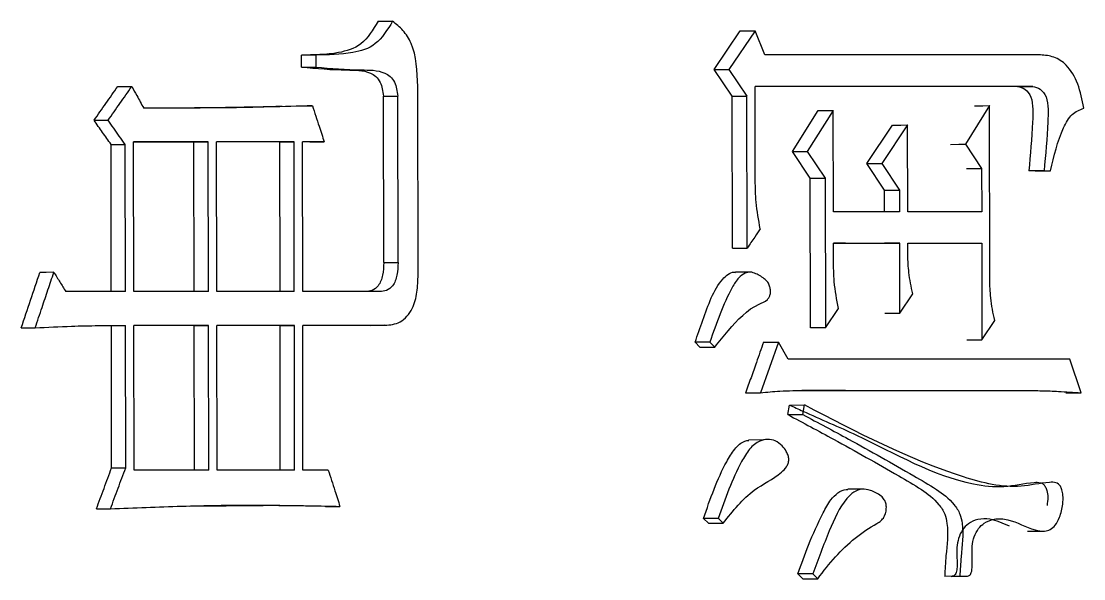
# Model space of a CAD drawing. Header units: millimetres. Extents: x 2104 to 4053, y 855 to 2233.
# Drawn here: x 2992.995 to 2997.755, y 1051.922 to 1054.42 of the extents above; entities that cross this region are included whole.
import ezdxf

# ---------------------------------------------------------------- set-up
doc = ezdxf.new("R2010")
doc.units = ezdxf.units.MM

msp = doc.modelspace()

# ---------------------------------------------------------------- linework, layer by layer
at = {"color": 7, "linetype": 'Continuous', "lineweight": 25}
for p, q in [((2994.5948, 1054.4202), (2994.6593, 1054.4205)), ((2996.0995, 1054.204), (2996.216, 1054.3771)), ((2996.2826, 1054.3774), (2996.166, 1054.2043)), ((2996.3266, 1054.2692), (2996.2826, 1054.3774)), ((2994.3146, 1054.269), (2994.2506, 1054.2687)), ((2994.2506, 1054.2146), (2994.2506, 1054.2687)), ((2994.3146, 1054.269), (2994.3147, 1054.2149)), ((2997.5621, 1054.2692), (2996.3266, 1054.2692)), ((2994.2506, 1054.2146), (2994.3147, 1054.2149)), ((2996.0995, 1054.204), (2996.166, 1054.2043)), ((2996.18, 1054.085), (2996.0995, 1054.204)), ((2996.166, 1054.2043), (2996.2466, 1054.0853)), ((2994.7734, 1053.2847), (2994.772, 1054.1284)), ((2997.5265, 1054.1286), (2996.283, 1054.1286)), ((2996.2837, 1053.7067), (2996.283, 1054.1286)), ((2997.4583, 1054.1283), (2996.283, 1054.1283)), ((2997.4583, 1054.1283), (2997.5266, 1054.1286)), ((2994.6178, 1054.0851), (2994.6824, 1054.0853)), ((2994.6191, 1053.3385), (2994.6178, 1054.0851)), ((2994.6836, 1053.3387), (2994.6824, 1054.0853)), ((2996.1812, 1053.4035), (2996.18, 1054.085)), ((2996.2477, 1053.4038), (2996.2466, 1054.0853)), ((2994.127, 1054.0384), (2994.2359, 1054.0415)), ((2997.3331, 1054.0421), (2997.2256, 1053.869)), ((2997.3344, 1053.2632), (2997.3331, 1054.0421)), ((2996.4498, 1053.8363), (2996.5657, 1054.0202)), ((2996.6327, 1054.0204), (2996.5168, 1053.8365)), ((2996.6335, 1053.5661), (2996.6327, 1054.0204)), ((2993.3216, 1053.9765), (2993.3844, 1053.9767)), ((2996.7832, 1053.7822), (2996.8985, 1053.9553)), ((2996.966, 1053.9555), (2996.8506, 1053.7824)), ((2996.9667, 1053.5661), (2996.966, 1053.9555)), ((2993.3989, 1053.2084), (2993.3978, 1053.8683)), ((2993.4618, 1053.2087), (2993.4607, 1053.8686)), ((2993.8325, 1053.8794), (2993.4987, 1053.8794)), ((2993.4999, 1053.2087), (2993.4987, 1053.8794)), ((2993.7691, 1053.8792), (2993.4987, 1053.8791)), ((2993.7691, 1053.8792), (2993.8325, 1053.8794)), ((2993.7702, 1053.2085), (2993.7691, 1053.8792)), ((2993.8336, 1053.2088), (2993.8325, 1053.8794)), ((2994.2175, 1053.8795), (2993.8703, 1053.8795)), ((2993.8715, 1053.2088), (2993.8703, 1053.8795)), ((2994.1535, 1053.8793), (2993.8703, 1053.8792)), ((2994.1535, 1053.8793), (2994.2175, 1053.8795)), ((2994.1547, 1053.2086), (2994.1535, 1053.8793)), ((2994.2186, 1053.2088), (2994.2175, 1053.8795)), ((2994.3529, 1053.8795), (2994.2551, 1053.8795)), ((2994.2563, 1053.2089), (2994.2551, 1053.8795)), ((2994.2887, 1053.8793), (2994.2551, 1053.8793)), ((2994.2887, 1053.8793), (2994.3529, 1053.8795)), ((2997.2256, 1053.869), (2997.2977, 1053.7608)), ((2996.5299, 1053.7173), (2996.4498, 1053.8363)), ((2996.5168, 1053.8365), (2996.5969, 1053.7175)), ((2996.8629, 1053.6632), (2996.7832, 1053.7822)), ((2996.8506, 1053.7824), (2996.9304, 1053.6634)), ((2997.2977, 1053.7608), (2997.298, 1053.5661)), ((2997.5773, 1053.75), (2997.5091, 1053.7497)), ((2997.5376, 1053.7497), (2997.6058, 1053.75)), ((2997.5773, 1053.75), (2997.6058, 1053.75)), ((2996.531, 1053.0466), (2996.5299, 1053.7173)), ((2996.5969, 1053.7175), (2996.5981, 1053.0468)), ((2996.8631, 1053.5658), (2996.8629, 1053.6632)), ((2996.9304, 1053.6634), (2996.9305, 1053.5661)), ((2996.9305, 1053.5661), (2996.6335, 1053.5661)), ((2997.298, 1053.5661), (2996.9667, 1053.5661)), ((2996.6337, 1053.4255), (2996.9308, 1053.4255)), ((2996.6339, 1053.3497), (2996.6337, 1053.4255)), ((2996.6876, 1053.4252), (2996.6337, 1053.4252)), ((2996.9308, 1053.4255), (2996.8633, 1053.4252)), ((2996.9313, 1053.1118), (2996.9308, 1053.4255)), ((2996.9669, 1053.4255), (2997.2983, 1053.4255)), ((2996.967, 1053.3714), (2996.9669, 1053.4255)), ((2997.2304, 1053.4252), (2997.2983, 1053.4255)), ((2997.2983, 1053.4255), (2997.299, 1052.9928)), ((2996.1812, 1053.4035), (2996.2477, 1053.4038)), ((2994.6191, 1053.3385), (2994.6836, 1053.3387)), ((2996.2618, 1053.296), (2996.1947, 1053.2957)), ((2993.4618, 1053.2087), (2993.1951, 1053.2086)), ((2993.8336, 1053.2088), (2993.4999, 1053.2087)), ((2994.2186, 1053.2088), (2993.8715, 1053.2088)), ((2994.6015, 1053.2089), (2994.2563, 1053.2089)), ((2996.9313, 1053.1118), (2996.9889, 1053.1983)), ((2996.5981, 1053.0468), (2996.656, 1053.1334)), ((2996.8639, 1053.1115), (2996.9313, 1053.1118)), ((2992.9954, 1053.0461), (2993.0578, 1053.0463)), ((2993.4002, 1052.4188), (2993.3991, 1053.057)), ((2993.4632, 1052.419), (2993.4621, 1053.0573)), ((2993.8339, 1053.0573), (2993.5001, 1053.0573)), ((2993.5012, 1052.4082), (2993.5001, 1053.0573)), ((2993.7705, 1053.0571), (2993.5001, 1053.057)), ((2993.7705, 1053.0571), (2993.8339, 1053.0573)), ((2993.7716, 1052.408), (2993.7705, 1053.0571)), ((2993.835, 1052.4083), (2993.8339, 1053.0573)), ((2994.2189, 1053.0574), (2993.8717, 1053.0573)), ((2993.8728, 1052.4083), (2993.8717, 1053.0573)), ((2994.1549, 1053.0572), (2993.8717, 1053.0571)), ((2994.1549, 1053.0572), (2994.2189, 1053.0574)), ((2994.156, 1052.4081), (2994.1549, 1053.0572)), ((2994.22, 1052.4084), (2994.2189, 1053.0574)), ((2994.6242, 1053.0575), (2994.2565, 1053.0574)), ((2994.2576, 1052.4084), (2994.2565, 1053.0574)), ((2994.5598, 1053.0572), (2994.2565, 1053.0572)), ((2994.5598, 1053.0572), (2994.6242, 1053.0575)), ((2997.299, 1052.9928), (2997.3563, 1053.0793)), ((2997.2311, 1052.9925), (2997.299, 1052.9928)), ((2996.0358, 1052.96), (2996.0139, 1052.9817)), ((2996.0358, 1052.9601), (2996.1022, 1052.9603)), ((2996.3871, 1052.9819), (2996.3073, 1052.7548)), ((2996.431, 1052.9062), (2996.3871, 1052.9819)), ((2997.693, 1052.9062), (2996.431, 1052.9062)), ((2997.7432, 1052.7548), (2997.693, 1052.9062)), ((2996.2406, 1052.7545), (2996.3073, 1052.7548)), ((2996.6878, 1052.7653), (2996.4929, 1052.7653)), ((2996.5113, 1052.7656), (2997.493, 1052.7656)), ((2997.425, 1052.7654), (2997.493, 1052.7656)), ((2997.6748, 1052.7545), (2997.7432, 1052.7548)), ((2996.43, 1052.6572), (2996.4372, 1052.7004)), ((2996.4372, 1052.7004), (2996.5041, 1052.7007)), ((2996.4969, 1052.6574), (2996.5041, 1052.7007)), ((2996.43, 1052.6572), (2996.4969, 1052.6574)), ((2996.3196, 1052.5437), (2996.2529, 1052.5434)), ((2993.4002, 1052.4188), (2993.4632, 1052.419)), ((2993.835, 1052.4083), (2993.5012, 1052.4082)), ((2994.22, 1052.4084), (2993.8728, 1052.4083)), ((2994.3704, 1052.4084), (2994.2576, 1052.4084)), ((2996.7657, 1052.3227), (2996.698, 1052.3225)), ((2993.7484, 1052.2471), (2994.0786, 1052.2505)), ((2994.359, 1052.2459), (2994.4232, 1052.2461)), ((2996.1181, 1052.1923), (2996.0517, 1052.192)), ((2996.0737, 1052.1704), (2996.0517, 1052.192)), ((2997.5026, 1052.1349), (2997.5712, 1052.1352)), ((2996.5417, 1051.9435), (2996.4748, 1051.9433)), ((2996.4966, 1051.9216), (2996.4748, 1051.9432)), ((2996.4966, 1051.9217), (2996.5636, 1051.9219)), ((2997.2001, 1051.9327), (2997.1323, 1051.9324)), ((2997.1611, 1051.9324), (2997.2289, 1051.9327)), ((2997.2001, 1051.9327), (2997.2289, 1051.9327))]:
    msp.add_line(p, q, dxfattribs=at)
at = {"color": 7, "linetype": 'Continuous', "lineweight": 25, "flags": 128}
for points in [[(2996.216, 1054.3771), (2996.2533, 1054.3772), (2996.2826, 1054.3774)], [(2993.4277, 1054.1279), (2993.463, 1054.1281), (2993.4907, 1054.1282)], [(2996.18, 1054.085), (2996.2173, 1054.0852), (2996.2466, 1054.0853)], [(2994.2359, 1054.0415), (2994.2718, 1054.0417), (2994.3, 1054.0418)], [(2997.2652, 1054.0418), (2997.3032, 1054.0419), (2997.3331, 1054.0421)], [(2996.5657, 1054.0202), (2996.6032, 1054.0203), (2996.6327, 1054.0204)], [(2996.8985, 1053.9553), (2996.9363, 1053.9554), (2996.966, 1053.9555)], [(2993.3978, 1053.8683), (2993.433, 1053.8684), (2993.4607, 1053.8686)], [(2997.1578, 1053.8687), (2997.1958, 1053.8689), (2997.2256, 1053.869)], [(2996.4498, 1053.8363), (2996.4873, 1053.8364), (2996.5168, 1053.8365)], [(2996.7832, 1053.7822), (2996.821, 1053.7823), (2996.8506, 1053.7824)], [(2997.2298, 1053.7606), (2997.2678, 1053.7607), (2997.2977, 1053.7608)], [(2996.5299, 1053.7173), (2996.5674, 1053.7174), (2996.5969, 1053.7175)], [(2996.8629, 1053.6632), (2996.9007, 1053.6633), (2996.9304, 1053.6634)], [(2993.1415, 1053.2952), (2993.1065, 1053.295), (2993.0789, 1053.2949)], [(2996.5981, 1053.0468), (2996.5605, 1053.0467), (2996.531, 1053.0466)], [(2996.0802, 1052.9819), (2996.056, 1052.9818), (2996.0349, 1052.9817), (2996.0139, 1052.9817)], [(2996.1022, 1052.9603), (2996.0912, 1052.9711), (2996.0802, 1052.9819)], [(2996.3204, 1052.9817), (2996.3577, 1052.9818), (2996.3871, 1052.9819)], [(2993.3321, 1052.2349), (2993.3673, 1052.235), (2993.395, 1052.2351)], [(2996.0737, 1052.1704), (2996.0979, 1052.1705), (2996.119, 1052.1706), (2996.1401, 1052.1706)], [(2996.5636, 1051.9219), (2996.5527, 1051.9327), (2996.5418, 1051.9435)]]:
    msp.add_lwpolyline(points, dxfattribs=at)
at = {"color": 7, "linetype": 'Continuous', "lineweight": 25}
for points, knots in [([(2994.5948, 1054.4202), (2994.5712, 1054.3821), (2994.5248, 1054.3073), (2994.3953, 1054.2702), (2994.3054, 1054.2693), (2994.2506, 1054.2687)], [0, 0, 0, 0, 0.287999, 0.56515, 1, 1, 1, 1]), ([(2994.6593, 1054.4205), (2994.6357, 1054.3823), (2994.5892, 1054.3075), (2994.4596, 1054.2705), (2994.3696, 1054.2695), (2994.3146, 1054.269)], [0, 0, 0, 0, 0.287877, 0.565058, 1, 1, 1, 1]), ([(2994.772, 1054.1284), (2994.7693, 1054.1965), (2994.7657, 1054.2906), (2994.7075, 1054.3816), (2994.6752, 1054.4076), (2994.6593, 1054.4205)], [0, 0, 0, 0, 0.57016, 0.787713, 1, 1, 1, 1]), ([(2997.7553, 1054.0312), (2997.7482, 1054.0683), (2997.7342, 1054.141), (2997.6851, 1054.2239), (2997.6227, 1054.2645), (2997.5822, 1054.2676), (2997.5621, 1054.2692)], [0, 0, 0, 0, 0.292671, 0.574804, 0.788902, 1, 1, 1, 1]), ([(2994.2506, 1054.2146), (2994.3182, 1054.2087), (2994.4207, 1054.1998), (2994.5354, 1054.2028), (2994.5848, 1054.1743), (2994.61, 1054.1407), (2994.6148, 1054.1068), (2994.6178, 1054.0851)], [0, 0, 0, 0, 0.493022, 0.748799, 0.813762, 0.88048, 1, 1, 1, 1]), ([(2994.3147, 1054.2149), (2994.3823, 1054.209), (2994.485, 1054.2), (2994.5998, 1054.203), (2994.6493, 1054.1745), (2994.6745, 1054.141), (2994.6793, 1054.1071), (2994.6824, 1054.0853)], [0, 0, 0, 0, 0.493122, 0.748949, 0.813909, 0.880596, 1, 1, 1, 1]), ([(2993.3216, 1053.9765), (2993.3393, 1054.0017), (2993.3747, 1054.0522), (2993.41, 1054.1027), (2993.4277, 1054.1279)], [0, 0, 0, 0, 0.5000002, 1, 1, 1, 1]), ([(2993.3844, 1053.9767), (2993.4021, 1054.002), (2993.4287, 1054.0398), (2993.4641, 1054.0903), (2993.4818, 1054.1156), (2993.4907, 1054.1282)], [0, 0, 0, 0, 0.5, 0.75, 1, 1, 1, 1]), ([(2993.4907, 1054.1282), (2993.4982, 1054.1145), (2993.5108, 1054.0915), (2993.5286, 1054.0591), (2993.5389, 1054.0402), (2993.5441, 1054.0308)], [0, 0, 0, 0, 0.419954, 0.709977, 1, 1, 1, 1]), ([(2997.4583, 1054.1283), (2997.4699, 1054.1255), (2997.4935, 1054.1196), (2997.5231, 1054.0814), (2997.5281, 1054.0251), (2997.5247, 1053.9147), (2997.5159, 1053.8228), (2997.5089, 1053.7497)], [0, 0, 0, 0, 0.110775, 0.225889, 0.356765, 0.489094, 1, 1, 1, 1]), ([(2997.5265, 1054.1286), (2997.5381, 1054.1257), (2997.5618, 1054.1199), (2997.5914, 1054.0817), (2997.5964, 1054.0254), (2997.593, 1053.915), (2997.5842, 1053.823), (2997.5773, 1053.75)], [0, 0, 0, 0, 0.110883, 0.226049, 0.356903, 0.489202, 1, 1, 1, 1]), ([(2994.3, 1054.0418), (2994.1706, 1054.0378), (2993.9805, 1054.032), (2993.7281, 1054.0313), (2993.6054, 1054.031), (2993.5441, 1054.0308)], [0, 0, 0, 0, 0.515258, 0.757627, 1, 1, 1, 1]), ([(2994.1639, 1054.0388), (2994.1639, 1054.0388), (2994.1639, 1054.0388), (2994.1582, 1054.0388), (2994.0686, 1054.0361), (2993.929, 1054.0332), (2993.7724, 1054.0316), (2993.6991, 1054.0313), (2993.6859, 1054.0312)], [0, 0, 0, 0, 0.000624, 0.004762, 0.07159, 0.543055, 0.917503, 1, 1, 1, 1]), ([(2994.3, 1054.0418), (2994.305, 1054.0264), (2994.315, 1053.9957), (2994.3326, 1053.9416), (2994.3452, 1053.9029), (2994.3529, 1053.8795)], [0, 0, 0, 0, 0.283865, 0.567729, 1, 1, 1, 1]), ([(2993.6868, 1054.0312), (2993.6868, 1054.0312), (2993.6871, 1054.0312), (2993.6844, 1054.0312), (2993.6748, 1054.0311), (2993.6641, 1054.0311), (2993.6572, 1054.0311)], [0, 0, 0, 0, 0.004422, 0.092799, 0.411618, 1, 1, 1, 1]), ([(2997.6058, 1053.75), (2997.6217, 1053.8164), (2997.6435, 1053.908), (2997.6999, 1054.0087), (2997.7371, 1054.0238), (2997.7553, 1054.0312)], [0, 0, 0, 0, 0.572938, 0.791384, 1, 1, 1, 1]), ([(2993.3978, 1053.8683), (2993.3851, 1053.8863), (2993.3597, 1053.9224), (2993.3343, 1053.9584), (2993.3216, 1053.9765)], [0, 0, 0, 0, 0.4999995, 1, 1, 1, 1]), ([(2993.4607, 1053.8686), (2993.452, 1053.8809), (2993.4349, 1053.9051), (2993.4095, 1053.9412), (2993.3928, 1053.9649), (2993.3844, 1053.9767)], [0, 0, 0, 0, 0.342692, 0.671346, 1, 1, 1, 1]), ([(2996.306, 1053.4903), (2996.2987, 1053.5301), (2996.2856, 1053.6012), (2996.2843, 1053.6744), (2996.2837, 1053.7067)], [0, 0, 0, 0, 0.558835, 1, 1, 1, 1]), ([(2996.306, 1053.4903), (2996.2977, 1053.478), (2996.2838, 1053.4574), (2996.2644, 1053.4285), (2996.2533, 1053.412), (2996.2477, 1053.4038)], [0, 0, 0, 0, 0.42836, 0.71418, 1, 1, 1, 1]), ([(2996.9889, 1053.1983), (2996.9823, 1053.23), (2996.9705, 1053.2867), (2996.968, 1053.3455), (2996.967, 1053.3714)], [0, 0, 0, 0, 0.558879, 1, 1, 1, 1]), ([(2994.6191, 1053.3385), (2994.6184, 1053.3197), (2994.6172, 1053.2827), (2994.5994, 1053.2348), (2994.5682, 1053.2109), (2994.5474, 1053.2094), (2994.5371, 1053.2087)], [0, 0, 0, 0, 0.293424, 0.577499, 0.790774, 1, 1, 1, 1]), ([(2994.6836, 1053.3387), (2994.683, 1053.3199), (2994.6817, 1053.283), (2994.6639, 1053.235), (2994.6326, 1053.2111), (2994.6118, 1053.2096), (2994.6015, 1053.2089)], [0, 0, 0, 0, 0.293264, 0.577264, 0.790624, 1, 1, 1, 1]), ([(2996.656, 1053.1334), (2996.6487, 1053.1731), (2996.6357, 1053.2443), (2996.6344, 1053.3175), (2996.6339, 1053.3497)], [0, 0, 0, 0, 0.558836, 1, 1, 1, 1]), ([(2992.9954, 1053.0461), (2993.0093, 1053.0876), (2993.0372, 1053.1705), (2993.065, 1053.2534), (2993.0789, 1053.2949)], [0, 0, 0, 0, 0.5000005, 1, 1, 1, 1]), ([(2993.0578, 1053.0463), (2993.0681, 1053.0769), (2993.0872, 1053.1337), (2993.1151, 1053.2166), (2993.1327, 1053.269), (2993.1415, 1053.2952)], [0, 0, 0, 0, 0.368853, 0.684427, 1, 1, 1, 1]), ([(2993.1415, 1053.2952), (2993.146, 1053.288), (2993.1549, 1053.2735), (2993.1683, 1053.2519), (2993.1817, 1053.2303), (2993.1906, 1053.2159), (2993.1951, 1053.2086)], [0, 0, 0, 0, 0.25, 0.5000001, 0.7500001, 1, 1, 1, 1]), ([(2994.6242, 1053.0575), (2994.6478, 1053.0595), (2994.6956, 1053.0637), (2994.7502, 1053.1253), (2994.771, 1053.2061), (2994.7726, 1053.2583), (2994.7734, 1053.2847)], [0, 0, 0, 0, 0.266734, 0.54095, 0.768753, 1, 1, 1, 1]), ([(2996.0139, 1052.9817), (2996.0255, 1053.0142), (2996.0605, 1053.1122), (2996.1006, 1053.2305), (2996.1606, 1053.2862), (2996.1812, 1053.2974), (2996.1926, 1053.2949), (2996.1946, 1053.2944)], [0, 0, 0, 0, 0.2647016, 0.7969818, 0.8882592, 0.9799216, 1, 1, 1, 1]), ([(2996.1022, 1052.9603), (2996.1221, 1052.9848), (2996.1822, 1053.0588), (2996.2591, 1053.1404), (2996.3305, 1053.164), (2996.3464, 1053.1825), (2996.3513, 1053.1964), (2996.3525, 1053.2125), (2996.35, 1053.23), (2996.3423, 1053.2483), (2996.3212, 1053.2707), (2996.2936, 1053.2864), (2996.2625, 1053.2986), (2996.2352, 1053.2918), (2996.2052, 1053.2696), (2996.1673, 1053.2061), (2996.1243, 1053.1089), (2996.095, 1053.0244), (2996.0802, 1052.9819)], [0, 0, 0, 0, 0.109185, 0.32916, 0.383764, 0.397994, 0.412315, 0.428913, 0.44575, 0.465117, 0.490353, 0.552219, 0.585251, 0.618677, 0.660422, 0.720609, 0.859399, 1, 1, 1, 1]), ([(2997.3563, 1053.0793), (2997.3492, 1053.1129), (2997.3365, 1053.1731), (2997.3351, 1053.2356), (2997.3344, 1053.2632)], [0, 0, 0, 0, 0.558545, 1, 1, 1, 1]), ([(2993.0578, 1053.0463), (2993.1121, 1053.0491), (2993.2068, 1053.0539), (2993.3415, 1053.0565), (2993.4219, 1053.057), (2993.4621, 1053.0573)], [0, 0, 0, 0, 0.402401, 0.701179, 1, 1, 1, 1]), ([(2996.3204, 1052.9817), (2996.3098, 1052.9516), (2996.2912, 1052.8986), (2996.2646, 1052.8229), (2996.2486, 1052.7773), (2996.2406, 1052.7545)], [0, 0, 0, 0, 0.397862, 0.698931, 1, 1, 1, 1]), ([(2996.3073, 1052.7548), (2996.336, 1052.7581), (2996.3843, 1052.7637), (2996.4524, 1052.7648), (2996.4916, 1052.7653), (2996.5113, 1052.7656)], [0, 0, 0, 0, 0.422632, 0.711287, 1, 1, 1, 1]), ([(2997.493, 1052.7656), (2997.5179, 1052.7653), (2997.5676, 1052.7648), (2997.651, 1052.7615), (2997.7095, 1052.7572), (2997.7432, 1052.7548)], [0, 0, 0, 0, 0.297411, 0.594834, 1, 1, 1, 1]), ([(2996.4372, 1052.7004), (2996.4572, 1052.6912), (2996.5569, 1052.645), (2996.8325, 1052.5291), (2997.1232, 1052.3577), (2997.3981, 1052.3275), (2997.4967, 1052.3523), (2997.5563, 1052.3547), (2997.5735, 1052.3469), (2997.584, 1052.3345), (2997.5918, 1052.314), (2997.5957, 1052.2847), (2997.5926, 1052.2624), (2997.5909, 1052.2503)], [0, 0, 0, 0, 0.04996, 0.249723, 0.68668, 0.796119, 0.905691, 0.928015, 0.938315, 0.948709, 0.960374, 0.978371, 1, 1, 1, 1]), ([(2997.2289, 1051.9327), (2997.2322, 1051.9328), (2997.2378, 1051.9331), (2997.2449, 1051.9377), (2997.2502, 1051.9452), (2997.2554, 1051.9618), (2997.2567, 1052.0037), (2997.2519, 1052.0559), (2997.2631, 1052.1115), (2997.2825, 1052.1476), (2997.3133, 1052.1759), (2997.3584, 1052.1934), (2997.4379, 1052.1879), (2997.509, 1052.1434), (2997.5743, 1052.1327), (2997.606, 1052.1407), (2997.6301, 1052.1621), (2997.6504, 1052.2012), (2997.662, 1052.2481), (2997.6635, 1052.291), (2997.6589, 1052.3187), (2997.6514, 1052.3361), (2997.6418, 1052.3469), (2997.6251, 1052.355), (2997.5681, 1052.3527), (2997.4318, 1052.3183), (2997.053, 1052.4138), (2996.738, 1052.5785), (2996.5041, 1052.7007)], [0, 0, 0, 0, 0.005261, 0.008837, 0.012422, 0.017277, 0.029828, 0.061172, 0.07877, 0.09646, 0.112862, 0.137644, 0.170618, 0.238676, 0.261666, 0.275651, 0.289759, 0.306991, 0.331345, 0.347225, 0.357105, 0.364402, 0.370592, 0.376767, 0.392658, 0.46137, 0.600196, 1, 1, 1, 1]), ([(2996.43, 1052.6572), (2996.4984, 1052.6207), (2996.665, 1052.5318), (2996.864, 1052.4191), (2997.0231, 1052.3273), (2997.0952, 1052.2733), (2997.1334, 1052.2164), (2997.1513, 1052.1371), (2997.1379, 1052.0421), (2997.1339, 1051.9632), (2997.1323, 1051.9324)], [0, 0, 0, 0, 0.221958, 0.540907, 0.653573, 0.748611, 0.789224, 0.822079, 0.930487, 1, 1, 1, 1]), ([(2996.4969, 1052.6574), (2996.5653, 1052.621), (2996.7321, 1052.5322), (2996.9312, 1052.4195), (2997.0907, 1052.3276), (2997.163, 1052.2736), (2997.2014, 1052.2164), (2997.2194, 1052.1353), (2997.2058, 1052.0405), (2997.2017, 1051.9618), (2997.2001, 1051.9327)], [0, 0, 0, 0, 0.221772, 0.540826, 0.653503, 0.748944, 0.789648, 0.82255, 0.934451, 1, 1, 1, 1]), ([(2996.0517, 1052.192), (2996.0824, 1052.2805), (2996.121, 1052.3915), (2996.1894, 1052.5033), (2996.2256, 1052.5378), (2996.2491, 1052.5412), (2996.255, 1052.542)], [0, 0, 0, 0, 0.631825, 0.793272, 0.948374, 1, 1, 1, 1]), ([(2996.1401, 1052.1706), (2996.1839, 1052.2257), (2996.2613, 1052.3232), (2996.3723, 1052.3698), (2996.421, 1052.4175), (2996.4314, 1052.4379), (2996.435, 1052.4559), (2996.4313, 1052.4751), (2996.4212, 1052.4965), (2996.4026, 1052.5208), (2996.374, 1052.5418), (2996.3388, 1052.5479), (2996.2976, 1052.5403), (2996.2559, 1052.5044), (2996.1876, 1052.3908), (2996.149, 1052.2803), (2996.1181, 1052.1923)], [0, 0, 0, 0, 0.207528, 0.36737, 0.400833, 0.416668, 0.431352, 0.448139, 0.466692, 0.497246, 0.538462, 0.578547, 0.619957, 0.682143, 0.746847, 1, 1, 1, 1]), ([(2993.3321, 1052.2349), (2993.3435, 1052.2655), (2993.3662, 1052.3268), (2993.3889, 1052.3881), (2993.4002, 1052.4188)], [0, 0, 0, 0, 0.499999, 1, 1, 1, 1]), ([(2993.395, 1052.2351), (2993.4064, 1052.2658), (2993.4234, 1052.3118), (2993.4461, 1052.3731), (2993.4575, 1052.4037), (2993.4632, 1052.419)], [0, 0, 0, 0, 0.5, 0.75, 1, 1, 1, 1]), ([(2994.3704, 1052.4084), (2994.3754, 1052.393), (2994.3854, 1052.3623), (2994.403, 1052.3083), (2994.4156, 1052.2695), (2994.4232, 1052.2461)], [0, 0, 0, 0, 0.283865, 0.567729, 1, 1, 1, 1]), ([(2996.4748, 1051.9433), (2996.4901, 1051.9868), (2996.5235, 1052.0812), (2996.5738, 1052.1913), (2996.6173, 1052.2723), (2996.653, 1052.3087), (2996.6807, 1052.3234), (2996.6959, 1052.3215), (2996.698, 1052.3212)], [0, 0, 0, 0, 0.287237, 0.623232, 0.773166, 0.877928, 0.982986, 1, 1, 1, 1]), ([(2996.5636, 1051.9219), (2996.5893, 1051.9554), (2996.667, 1052.0568), (2996.7679, 1052.1362), (2996.847, 1052.18), (2996.8611, 1052.1973), (2996.8692, 1052.2187), (2996.8718, 1052.2406), (2996.8694, 1052.2607), (2996.8614, 1052.2784), (2996.839, 1052.3016), (2996.8044, 1052.318), (2996.7615, 1052.3259), (2996.7239, 1052.3122), (2996.6671, 1052.2562), (2996.6088, 1052.1257), (2996.5654, 1052.0079), (2996.5417, 1051.9435)], [0, 0, 0, 0, 0.118687, 0.359196, 0.382949, 0.402077, 0.42122, 0.441112, 0.455767, 0.470497, 0.490907, 0.548406, 0.590664, 0.633125, 0.674263, 0.821878, 1, 1, 1, 1]), ([(2993.395, 1052.2351), (2993.4483, 1052.2373), (2993.6082, 1052.244), (2993.8597, 1052.2521), (2994.1492, 1052.2515), (2994.3319, 1052.2479), (2994.4232, 1052.2461)], [0, 0, 0, 0, 0.154598, 0.463805, 0.731869, 1, 1, 1, 1]), ([(2994.359, 1052.2459), (2994.3059, 1052.247), (2994.2118, 1052.2491), (2994.1173, 1052.2495), (2994.0762, 1052.2497)], [0, 0, 0, 0, 0.565212, 1, 1, 1, 1]), ([(2996.1401, 1052.1706), (2996.1383, 1052.1725), (2996.1337, 1052.177), (2996.1264, 1052.1842), (2996.1209, 1052.1896), (2996.1182, 1052.1923)], [0, 0, 0, 0, 0.25391, 0.626955, 1, 1, 1, 1]), ([(2997.4223, 1052.1571), (2997.3936, 1052.1703), (2997.3475, 1052.1914), (2997.2834, 1052.1912), (2997.2409, 1052.1729), (2997.2108, 1052.1425), (2997.1932, 1052.1044), (2997.1857, 1052.0594), (2997.1872, 1052.0202), (2997.1882, 1051.9867), (2997.1875, 1051.9653), (2997.1842, 1051.9498), (2997.1797, 1051.9404), (2997.1732, 1051.9344), (2997.1666, 1051.9324), (2997.1625, 1051.9324), (2997.1611, 1051.9324)], [0, 0, 0, 0, 0.228435, 0.365959, 0.47747, 0.560756, 0.644414, 0.72173, 0.812952, 0.861162, 0.908003, 0.931324, 0.949965, 0.968751, 0.989061, 1, 1, 1, 1])]:
    msp.add_open_spline(points, degree=3, knots=knots, dxfattribs=at)

doc.saveas('drawing.dxf')
